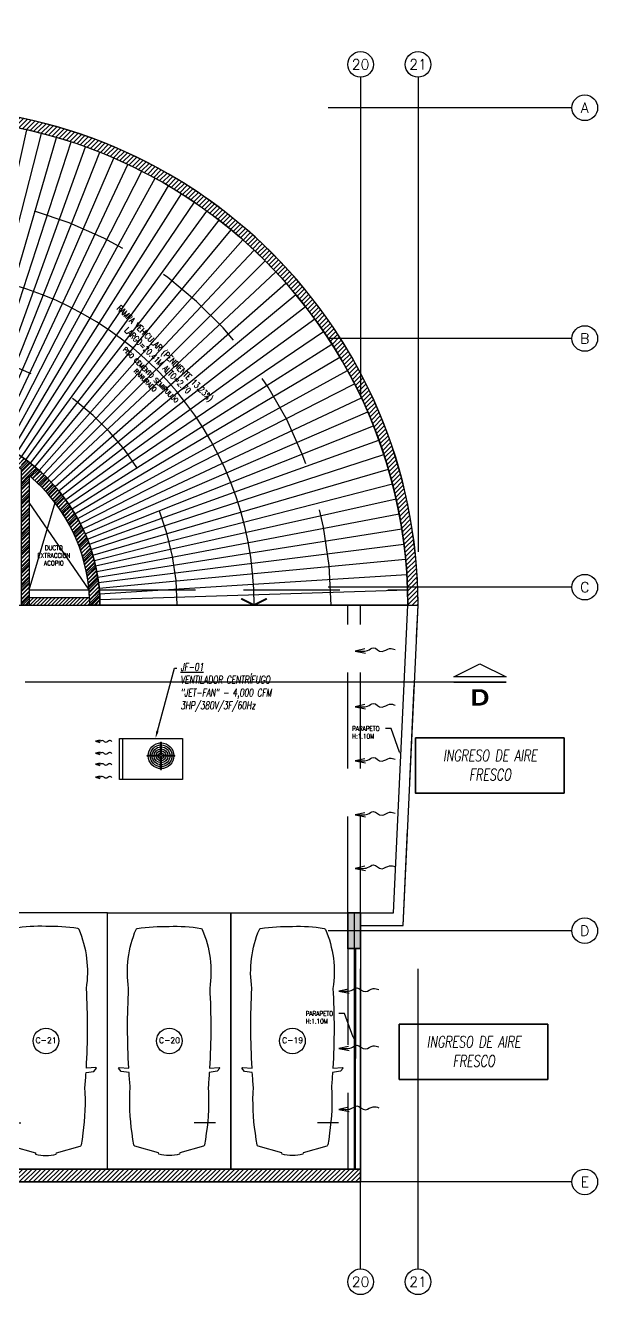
# Model space of a CAD drawing. Extents: x 226317 to 226469, y 8188101 to 8188260.
# Drawn here: x 226457.42 to 226468.58, y 8188149.46 to 8188174.22 of the extents above; entities that cross this region are included whole.
import ezdxf
from ezdxf import colors
from ezdxf.entities.mleader import LeaderData, LeaderLine
from ezdxf.enums import TextEntityAlignment as Align
from ezdxf.math import Vec2, Vec3

# ---------------------------------------------------------------- set-up
doc = ezdxf.new("R2010")
doc.units = 0
doc.header["$LTSCALE"] = 15
for name, pattern in [('CENTER', [2, 1.25, -0.25, 0.25, -0.25]), ('HIDDEN2', [0.1875, 0.125, -0.0625]), ('PHANTOM', [2.5, 1.25, -0.25, 0.25, -0.25, 0.25, -0.25]), ('PHANTOM2', [1.25, 0.625, -0.125, 0.125, -0.125, 0.125, -0.125])]:
    doc.linetypes.add(name, pattern=pattern)
doc.layers.get('0').update_dxf_attribs({"color": 250})
for name, color, linetype in [('A-EJES', 250, 'PHANTOM'), ('A-ESTRUCTURA-HATCH', 250, 'Continuous'), ('A-ESTRUCTURA-MUROS', 252, 'Continuous'), ('A-ESTRUCTURA-VIGAS', 250, 'HIDDEN2'), ('A-HATCH', 250, 'Continuous'), ('A-MOBILIARIO', 250, 'Continuous'), ('A-MURO BAJO', 250, 'Continuous'), ('A-NUMERO ESTAC', 250, 'Continuous'), ('A-PROYECCIONES', 250, 'HIDDEN2'), ('A-TEXTO-ACABADO PISO', 250, 'Continuous'), ('A-TEXTO-AMBIENTES', 252, 'Continuous'), ('A-TEXTO-INDICACIONES', 250, 'Continuous'), ('A_50_CortesElev', 250, 'CENTER'), ('L-06_EQ-FIN-CONT', 141, 'Continuous'), ('L12 Texto', 12, 'Continuous'), ('L3 Equipos y Ductos', 160, 'Continuous'), ('L4 Linea mediana', 191, 'Continuous'), ('L5 Linea mediana segmentada', 191, 'HIDDEN2'), ('L6 Linea fina', 141, 'Continuous'), ('MURO CF 120', 250, 'Continuous')]:
    doc.layers.add(name, color=color, linetype=linetype)
doc.layers.add('A-ESTRUCTURA-PLACAS', color=252, linetype='Continuous', lineweight=35)
doc.layers.add('A-MUROS', color=252, linetype='Continuous', lineweight=30)
doc.styles.add('JNV ING', font='romans.shx', dxfattribs={"width": 0.7, "oblique": 8, "height": 0.15})
doc.styles.add('R160-75', font='', dxfattribs={"height": 0.6})
doc.styles.add('ROMANS', font='romans.shx', dxfattribs={"width": 0.8})
doc.styles.add('TXT_COTAS', font='romans.shx', dxfattribs={"width": 0.8})
doc.styles.get('R160-75').set_extended_font_data('Arial Black', bold=True)
pattern_1 = [(45, (226441.9355481551, 8188203.057413946), (-0.03535533905932738, 0.03535533905932738), [])]

# ---------------------------------------------------------------- blocks, each defined once
blk = doc.blocks.new('d')
for p, q in [((1.31926236115396, 3.241842523682863), (3.580855242908001, 8.79928784398362)), ((1.374077335931361, 3.219459361163899), (3.729291272349656, 8.737413005903363, -1.935233945738587e-05)), ((1.474524972960353, 3.174709940562025), (4.001899867318571, 8.615961749805138, -1.935233945738587e-05)), ((1.573517434298992, 3.126827463274822), (4.270559070631862, 8.486007581697777, -1.935233945738587e-05)), ((1.670957022346556, 3.075859186239541), (4.535003745928407, 8.347678747028112, -1.935233945738587e-05)), ((1.766747577115893, 3.021855406463146), (4.794972921721637, 8.201111760688946, -1.935233945738587e-05)), ((1.860794566571712, 2.964869421208277), (5.050210038200021, 8.046451267786324, -1.935233945738587e-05)), ((1.953005175106227, 2.904957466991618), (5.300463206134737, 7.88384989858605, -1.935233945738587e-05)), ((2.043288405053318, 2.842178670689464), (5.545485457405448, 7.713468122296035, -1.935233945738587e-05)), ((2.131555154919624, 2.776594987139106), (5.785034984350204, 7.535474083386362, -1.935233945738587e-05)), ((2.217718318104744, 2.70827113953419), (6.018875379115343, 7.350043442333117, -1.935233945738587e-05)), ((2.301692859269679, 2.637274556094781), (6.246775871142745, 7.157359194941819, -1.935233945738587e-05)), ((2.383395908400416, 2.563675300218165), (6.468511549755931, 6.957611497491598, -1.935233945738587e-05)), ((2.462746833451092, 2.487546006217599), (6.683863587677479, 6.750997479306534, -1.935233945738587e-05)), ((2.53966732416302, 2.408961805514991), (6.892619461752474, 6.537721040425822, -1.935233945738587e-05)), ((2.614081471227109, 2.32800024934113), (7.094573149457574, 6.317992660216987, -1.935233945738587e-05)), ((2.68591583520174, 2.244741237722337), (7.2895253514871, 6.092029184335843, -1.935233945738587e-05)), ((2.755099523812532, 2.159266939386725), (7.477283671498299, 5.860053610987961, -1.935233945738587e-05)), ((2.821564262732863, 2.071661703288555), (7.657662815414369, 5.622294872067869, -1.935233945738587e-05)), ((2.885244456119835, 1.982011988060549), (7.830484771169722, 5.378987606847659, -1.935233945738587e-05)), ((2.946077263914049, 1.890406266786158), (7.995578982867301, 5.130371931241825, -1.935233945738587e-05)), ((3.004002648405731, 1.796934942947701), (8.152782524935901, 4.876693197526038, -1.935233945738587e-05)), ((3.058963445015252, 1.70169025962241), (8.301940253935754, 4.61820175522007, -1.935233945738587e-05)), ((3.110905413515866, 1.60476621449925), (8.442904969677329, 4.355152706615627, -1.935233945738587e-05)), ((3.159777294844389, 1.506258459063247), (8.57553755864501, 4.087805648334324, -1.935233945738587e-05)), ((3.205530856736004, 1.406264207558706), (8.699707126244903, 3.816424418240786, -1.935233945738587e-05)), ((3.248120948672295, 1.304882142692804), (8.815291133709252, 3.541276837931946, -1.935233945738587e-05)), ((3.287505534477532, 1.202212317846715), (8.922175513580441, 3.262634446145967, -1.935233945738587e-05)), ((3.323645750992, 1.0983560543973), (9.020254783332348, 2.980772227048874, -1.935233945738587e-05)), ((3.356505929492414, 0.9934158457908779), (9.109432150609791, 2.695968345738947, -1.935233945738587e-05)), ((3.386053642258048, 0.8874952562619001), (9.189619608223438, 2.40850386954844, -1.935233945738587e-05)), ((3.412259728647768, 0.7806988153606653), (9.260738019831479, 2.118662490742281, -1.935233945738587e-05)), ((3.435098326765001, 0.6731319196987897), (9.322717201896012, 1.826730247586966, -1.935233945738587e-05)), ((3.454546898603439, 0.5649007232859731), (9.375495987012982, 1.532995242625475, -1.935233945738587e-05)), ((3.470586248673499, 0.4561120392754674), (9.419022290036082, 1.237747357226908, -1.935233945738587e-05)), ((3.483200548216701, 0.3468732265755534), (9.453253155574203, 0.9412779631093144, -1.935233945738587e-05)), ((3.492377351038158, 0.2372920925263315), (9.478154800832272, 0.6438796417787671, -1.935233945738587e-05)), ((3.498107598163188, 0.127476779744029), (9.493702651932836, 0.345845889300108, -1.935233945738587e-05)), ((3.500385635532439, 0.01753566227853298), (9.499881364405155, 0.04747082875110209, -1.935233945738587e-05)), ((3.494579497724771, -0.2022899724543095), (9.484116236679256, -0.5491253305226564, -1.935233945738587e-05)), ((3.499209214933217, -0.09242275985889137), (9.496684841811657, -0.2509510805830359, -1.935233945738587e-05)), ((3.474981850944459, -0.4213172625750303), (9.430921635590494, -1.14355434384197, -1.935233945738587e-05)), ((3.486501052044332, -0.3119575502350926), (9.462187955155969, -0.8467576615512371, -1.935233945738587e-05)), ((3.441670037806034, -0.638681803829968), (9.340507494285703, -1.733470269246027, -1.935233945738587e-05)), ((3.460033261217177, -0.5302611847873777), (9.390348134562373, -1.439222475513816, -1.935233945738587e-05)), ((3.366290517151356, -0.9597370736300945), (9.135920028202236, -2.604796472005546, -1.935233945738587e-05)), ((3.394775525666773, -0.8535257612820715), (9.213230637833476, -2.316544979810715, -1.935233945738587e-05)), ((3.419910301454365, -0.7464721221476793), (9.281448899768293, -2.026007337495685, -1.935233945738587e-05)), ((3.29938552249223, -1.169214383699), (8.954335852526128, -3.173305666772649, -1.935233945738587e-05)), ((3.334483386017382, -1.065001241862774), (9.049593369476497, -2.890477345325053, -1.935233945738587e-05)), ((3.174709939397871, -1.474524974822998), (8.615961749106646, -4.001899868017063, -1.935233945738587e-05)), ((3.219459360465407, -1.374077336862683), (8.73741300497204, -3.729291273280978, -1.935233945738587e-05)), ((3.261031563393772, -1.27227365039289), (8.850241489708424, -3.453002318739891, -1.935233945738587e-05)), ((3.075859185308218, -1.670957023277879), (8.347678745165467, -4.535003747791052, -1.935233945738587e-05)), ((3.126827463507652, -1.573517435230315), (8.486007580533624, -4.270559071563184, -1.935233945738587e-05)), ((2.904957465827465, -1.953005176736042), (7.883849898353219, -5.300463207997382, -1.935233945738587e-05)), ((2.964869419112802, -1.860794567270204), (8.046451266855001, -5.050210039131343, -1.935233945738587e-05)), ((3.021855405531824, -1.766747577814385), (8.201111759990454, -4.794972922420129, -1.935233945738587e-05)), ((2.708271138370037, -2.217718317871913), (7.350043441168964, -6.018875380046666, -1.935233945738587e-05)), ((2.776594986207783, -2.131555155618116), (7.535474082455039, -5.785034985281527, -1.935233945738587e-05)), ((2.842178669758141, -2.043288405751809), (7.713468121364713, -5.545485459268093, -1.935233945738587e-05)), ((2.487546005286276, -2.462746834149584), (6.750997478142381, -6.683863589540124, -1.935233945738587e-05)), ((2.56367529835552, -2.383395910263062), (6.957611497491598, -6.468511551385745, -1.935233945738587e-05)), ((2.637274554930627, -2.301692860201001), (7.157359194010496, -6.246775872074068, -1.935233945738587e-05)), ((2.244741236791015, -2.685915836133063), (6.09202918317169, -7.289525352185592, -1.935233945738587e-05)), ((2.328000248409808, -2.614081472158432), (6.317992659285665, -7.094573150156066, -1.935233945738587e-05)), ((2.408961803652346, -2.539667326025665), (6.53772103972733, -6.892619461752474, -1.935233945738587e-05)), ((1.890406264923513, -2.946077265543863), (5.130371930077672, -7.995578984729946, -1.935233945738587e-05)), ((1.982011986896396, -2.88524445774965), (5.378987605683506, -7.830484771868214, -1.935233945738587e-05)), ((2.071661702357233, -2.821564263664186), (5.622294871136546, -7.657662817277014, -1.935233945738587e-05)), ((2.159266938455403, -2.755099524743855), (5.860053610056639, -7.477283672429621, -1.935233945738587e-05)), ((1.406264206394553, -3.20553085859865), (3.816424417309463, -8.699707127874717, -1.935233945738587e-05)), ((1.506258456967771, -3.159777295542881), (4.087805646471679, -8.57553755841218, -1.935233945738587e-05)), ((1.604766213335097, -3.110905414447188), (4.355152705684304, -8.442904970608652, -1.935233945738587e-05)), ((1.701690257526934, -3.058963445713744), (4.61820175498724, -8.301940253935754, -1.935233945738587e-05)), ((1.796934940852225, -3.004002649104223), (4.876693195663393, -8.152782524935901, -1.935233945738587e-05)), ((-0.7464721230790019, -3.419910302385688), (-2.026007337495685, -9.281448901630938, -1.935233945738587e-05)), ((-0.6386818047612906, -3.441670039668679), (-1.73347027041018, -9.340507495217025, -1.935233945738587e-05)), ((-0.5302611859515309, -3.460033263079822), (-1.439222476445138, -9.390348136425018, -1.935233945738587e-05)), ((0.5649007232859731, -3.454546898603439), (1.532995241694152, -9.375495987944305, -1.935233945738587e-05)), ((0.6731319194659591, -3.435098328394815), (1.826730247586966, -9.322717202827334, -1.935233945738587e-05)), ((0.7806988144293427, -3.412259730277583), (2.118662489578128, -9.260738020762801, -1.935233945738587e-05)), ((0.8874952560290694, -3.386053643189371), (2.408503868617117, -9.189619607990608, -1.935233945738587e-05)), ((0.9934158455580473, -3.356505930423737), (2.695968344807625, -9.109432150609791, -1.935233945738587e-05)), ((1.098356054164469, -3.323645751923323), (2.980772226117551, -9.02025478426367, -1.935233945738587e-05)), ((1.202212317846715, -3.287505535408854), (3.262634444981813, -8.922175514511764, -1.935233945738587e-05)), ((1.304882141761482, -3.248120948439464), (3.541276836767793, -8.815291135571897, -1.935233945738587e-05)), ((-0.4213172635063529, -3.474981851642951), (-1.143554344773293, -9.430921635590494, -1.935233945738587e-05)), ((-0.3119575502350926, -3.486501052742824), (-0.8467576615512371, -9.462187956087291, -1.935233945738587e-05)), ((-0.2022899743169546, -3.494579498423263), (-0.5491253323853016, -9.484116237610579, -1.935233945738587e-05)), ((-0.09242276102304459, -3.499209215864539), (-0.2509510815143585, -9.49668484274298, -1.935233945738587e-05)), ((0.01753566134721041, -3.500385636463761), (0.04747082758694887, -9.499881365336478, -1.935233945738587e-05)), ((0.1274767778813839, -3.498107598861679), (0.3458458883687854, -9.493702652864158, -1.935233945738587e-05)), ((0.2372920913621783, -3.49237735173665), (0.643879639916122, -9.478154801530764, -1.935233945738587e-05)), ((0.3468732265755534, -3.483200550079346), (0.9412779621779919, -9.453253156505525, -1.935233945738587e-05)), ((0.4561120383441448, -3.470586249604821), (1.237747355364263, -9.419022290967405, -1.935233945738587e-05))]:
    blk.add_line(p, q)
blk = doc.blocks.new('*U78')
at = {"ltscale": 0.5}
blk.add_line((2.099999999894816, 4.096893799304964), (1.687435910314841, 4.096893799304964), dxfattribs=at)
blk.add_lwpolyline([(0, 0), (2.399999999999996, 0), (2.399999999999996, 5), (0, 5)], close=True, dxfattribs=at)
blk.add_lwpolyline([(1.987528844945794, 3.028522202071265), (2.174826331529356, 3.017961387783316), (2.18867723303806, 3.033225936144618), (2.135582110820858, 3.092103478759553), (1.982238905377759, 3.114782713422947, 0.005253419644038889), (1.960610162169647, 3.403024230234966, 0.05323468880448375), (1.922881289012318, 4.298445265069629), (1.909960859082228, 4.423920004889395), (1.890709687699153, 4.525403541773585), (1.886232188128605, 4.534997764310868, 0.2186562557100147), (1.867137849190793, 4.551199094653156), (1.405784301436096, 4.68041331440213), (1.402100344206068, 4.707649311509477, 0.09155394760763061), (1.199999999999962, 4.734330136008744, 0.09162043732155131), (0.9978996558110778, 4.708804217427994), (0.9942156983651758, 4.681568217724587), (0.5328621506158737, 4.552353999814748, 0.2186562552153479), (0.5137678116788709, 4.536152669489409), (0.5092903121021197, 4.526558446958687), (0.490039140777252, 4.4250749100745), (0.4771187106999153, 4.299600172615821, 0.05323468880111815), (0.4393898377046415, 3.404179129908862, 0.005253420110187526), (0.4177610936803364, 3.115937606692341), (0.264417888980414, 3.093258382082013), (0.211322766821421, 3.034380841329721), (0.2251736682137095, 3.01911629296842), (0.4124711549047322, 3.029677107255861, 0.02826491459471849), (0.4099966653126983, 1.475695204805616, 0.1399238157925407), (0.5546126963907194, 0.324876973164095, 0.2721479777528903), (0.5785017503985378, 0.3060667694362756, 0.035352843949907), (1.200000000000269, 0.2656698639912349, 0.0456386399384704), (1.81918843849229, 0.3049118635303407, 0.2721479761988349), (1.843077493167712, 0.3237220675503025, 0.1398888083936435), (1.990003335143849, 1.474540296761161, 0.02826491464424222)], format="xyb", close=True, dxfattribs=at)
blk = doc.blocks.new('*U79')
at = {"ltscale": 0.5}
blk.add_line((2.102499999897147, 4.096893799304964), (1.689935910317172, 4.096893799304964), dxfattribs=at)
blk.add_lwpolyline([(0, 0), (2.405000000004659, 0), (2.405000000004659, 5), (0, 5)], close=True, dxfattribs=at)
blk.add_lwpolyline([(1.990028844948125, 3.028522202071265), (2.177326331531687, 3.017961387783316), (2.191177233040391, 3.033225936144618), (2.138082110823189, 3.092103478759553), (1.98473890538009, 3.114782713422947, 0.005253419644038889), (1.963110162171979, 3.403024230234966, 0.05323468880448375), (1.925381289014649, 4.298445265069629), (1.912460859084559, 4.423920004889395), (1.893209687701484, 4.525403541773585), (1.888732188130936, 4.534997764310868, 0.2186562557100147), (1.869637849193124, 4.551199094653156), (1.408284301438427, 4.68041331440213), (1.404600344208399, 4.707649311509477, 0.09155394760763061), (1.202500000002293, 4.734330136008744, 0.09162043732155131), (1.000399655813409, 4.708804217427994), (0.9967156983675072, 4.681568217724587), (0.5353621506182051, 4.552353999814748, 0.2186562552153479), (0.5162678116812023, 4.536152669489409), (0.5117903121044511, 4.526558446958687), (0.4925391407795834, 4.4250749100745), (0.4796187107022467, 4.299600172615821, 0.05323468880111815), (0.4418898377069729, 3.404179129908862, 0.005253420110187526), (0.4202610936826678, 3.115937606692341), (0.2669178889827454, 3.093258382082013), (0.2138227668237525, 3.034380841329721), (0.227673668216041, 3.01911629296842), (0.4149711549070636, 3.029677107255861, 0.02826491459471849), (0.4124966653150297, 1.475695204805616, 0.1399238157925407), (0.5571126963930508, 0.324876973164095, 0.2721479777528903), (0.5810017504008692, 0.3060667694362756, 0.035352843949907), (1.2025000000026, 0.2656698639912349, 0.0456386399384704), (1.821688438494621, 0.3049118635303407, 0.2721479761988349), (1.845577493170043, 0.3237220675503025, 0.1398888083936435), (1.99250333514618, 1.474540296761161, 0.02826491464424222)], format="xyb", close=True, dxfattribs=at)
blk = doc.blocks.new('EST P2')
at = {"layer": 'A-ESTRUCTURA-HATCH'}
h = blk.add_hatch(dxfattribs=at)
h.set_pattern_fill('ANSI31', color=256, scale=0.02, angle=-1.27e-14)
h.set_pattern_definition([(44.99999999999999, (-226392.077087921, -8188163.059610654), (-0.04490128060534576, 0.04490128060534578), [])])
h.paths.add_polyline_path([(-3.609999800828518, 5.049997551366687), (-3.609999800828518, 4.849997551180422), (-44.78499944024952, 4.849997609853745), (-44.78499937866582, -0.150002358481288), (-46.98999937772169, -0.1500023575499654), (-46.9900000851776, -11.15000259596854), (-3.609999100299319, -11.15005090925843), (-3.609999100299319, -11.40005090925843), (-47.2400000844209, -11.40000240411609), (-47.2400001185888, 0.1499976376071572), (-45.03500012474251, 0.1499976441264153), (-45.03499907316291, 5.049739951267838)])
h.paths.add_polyline_path([(5.875668717751978, 4.849997540004551), (5.875668724213028, 5.04999746195972), (35.52999999574968, 5.049996704794466), (35.52999999574968, 4.849997699260712)])
h.paths.add_polyline_path([(35.5800006974896, -11.1500659417361), (71.88000514596933, -11.1501255556941), (71.88000514596933, -11.40006201900542), (35.5800006974896, -11.40000240504742)])
h.paths.add_polyline_path([(-3.559999100310961, -11.15003591496497), (35.53000069750124, -11.15003591496497), (35.53000069750124, -11.40006590355188), (-3.559999100310961, -11.40006590355188)])
edge = h.paths.add_edge_path()
edge.add_arc((63.30066905263811, -0.1500025354325771), 9.699999993899837, 359.9999991583288, 539.9999991583288)
edge.add_line((53.60066905873828, -0.1500023929402232), (53.80066905874992, -0.1500023929402232))
edge.add_arc((63.30066905263811, -0.1500025354325771), 9.499999993888196, -8.593905818088388e-07, 179.9999991406094, ccw=False)
edge.add_line((72.80066904652631, -0.150002677924931), (73.00066904653795, -0.150002677924931))
h.paths.add_polyline_path([(47.91501720307861, 5.049996227025986), (35.5800006974896, 5.049997347407043), (35.5800006974896, 4.849997348152101), (47.91501677152701, 4.849997607059777)])
edge = h.paths.add_edge_path()
edge.add_arc((63.30067374472856, -0.1500072190538049), 3.300005388395399, 0.001083013335930548, 49.99451371248021)
edge.add_line((65.42211837161449, 2.377740446478128), (65.42216933166492, -0.149981296621263))
edge.add_line((65.42216933166492, -0.149981296621263), (65.27216933167074, -0.149981296621263))
edge.add_line((65.27216933167074, -0.149981296621263), (65.27212526180665, 2.49638928938657))
edge.add_arc((63.30067374501959, -0.1500072181224823), 3.300005387571071, 53.31547490152577, 179.999921187766)
edge.add_line((60.00066835692269, -0.1500026788562536), (59.80066835694015, -0.1500026788562536))
edge.add_arc((63.30067374501959, -0.1500072199851274), 3.50000538808239, 0.0010211422007841975, 179.9999256608234, ccw=False)
edge.add_line((66.80067913257517, -0.1499448418617249), (66.60066855713376, -0.1499448418617249))
edge.add_line((66.60066855713376, -0.1499448418617249), (66.60067913253442, -0.1499448418617249))
h.paths.add_polyline_path([(51.86500159354182, 4.849997512064874), (53.37567124812631, 4.84999814722687), (53.37566821934888, 5.049995731562376), (51.86500180145958, 5.049995731562376)])
h = blk.add_hatch(color=256, dxfattribs=at)
h.dxf.hatch_style = 1
h.paths.add_polyline_path([(1.924988952785498, -0.1505992198362947), (-0.1750110472203232, -0.1505992198362947), (-0.1750111099681817, 4.849997605197132), (-3.559999100310961, 4.849997400306165), (-3.559999100310961, 5.049996072426438), (3.774802909989376, 5.049997524358332), (3.774805110704619, 3.199881108477712), (3.624805109779118, 3.199881113134325), (3.624805167521117, 4.849999565631151), (-0.02486182996653952, 4.849999653175473), (-0.02486189515911974, 2.199999641627073), (3.774804468121147, 2.199980984441936), (3.774804468121147, 2.050086794421077), (-0.02486252749804407, 2.0499999942258), (-0.02486257418058813, -1.862645149230957e-09), (1.925019685091684, -0.0003989655524492264)])
h.paths.add_polyline_path([(51.86500603394234, 5.049999439157546), (47.91502163003315, 5.049999439157546), (47.91502161763492, -0.1499986853450537), (50.25000492052641, -0.1499986853450537), (50.25000491813989, 1.266598701477051e-06), (48.0650059216423, 1.311302185058594e-06), (48.06500596355181, 2.050003058277071), (50.01500671176473, 2.049963342025876), (50.01500671176473, 2.199976992793381), (48.06500595621765, 2.199977087788284), (48.06500601166044, 4.85000130161643), (51.7150060031563, 4.850001225247979), (51.71499513977324, 1.899957737885416), (51.8649951351108, 1.899957733228803)])
h.paths.add_polyline_path([(71.63000006310176, -6.150002165697515), (71.88000006310176, -6.150002165697515), (71.88000006310176, -6.85000216588378), (71.63000006310176, -6.85000216588378)])
h.paths.add_polyline_path([(64.42000006313901, -6.150002076290548), (64.67000006313901, -6.150002076290548), (64.67000006313901, -6.850002076476812), (64.42000006313901, -6.850002076476812)])
h.paths.add_polyline_path([(57.21000006317627, -6.150002076290548), (57.46000006317627, -6.150002076290548), (57.46000006317627, -6.850002076476812), (57.21000006317627, -6.850002076476812)])
h.paths.add_polyline_path([(50.00000006321352, -6.150002076290548), (50.25000006321352, -6.150002076290548), (50.25000006321352, -6.850002076476812), (50.00000006321352, -6.850002076476812)])
h.paths.add_polyline_path([(42.79000006325077, -6.150002055801451), (43.04000006325077, -6.150002055801451), (43.04000006325077, -6.850002055987716), (42.79000006325077, -6.850002055987716)])
h.paths.add_polyline_path([(42.79000006325077, 0.5499979434534907), (43.04000006325077, 0.5499979434534907), (43.04000006325077, -0.1500020558014512), (42.79000006325077, -0.1500020558014512)])
h.paths.add_polyline_path([(35.58000006328803, -6.150002076290548), (35.83000006328803, -6.150002076290548), (35.83000006328803, -6.850002076476812), (35.58000006328803, -6.850002076476812)])
h.paths.add_polyline_path([(35.58000006328803, 0.5499979238957167), (35.83000006328803, 0.5499979238957167), (35.83000006328803, -0.1500020762905478), (35.58000006328803, -0.1500020762905478)])
h.paths.add_polyline_path([(35.28000006329967, -6.150002076290548), (35.53000006329967, -6.150002076290548), (35.53000006329967, -6.850002076476812), (35.28000006329967, -6.850002076476812)])
h.paths.add_polyline_path([(35.28000006329967, 0.5499979238957167), (35.53000006329967, 0.5499979238957167), (35.53000006329967, -0.1500020762905478), (35.28000006329967, -0.1500020762905478)])
h.paths.add_polyline_path([(30.2800000719435, -6.150002076290548), (30.5300000719435, -6.150002076290548), (30.5300000719435, -6.850002076476812), (30.2800000719435, -6.850002076476812)])
h.paths.add_polyline_path([(30.2800000719435, 0.5499979238957167), (30.5300000719435, 0.5499979238957167), (30.5300000719435, -0.1500020762905478), (30.2800000719435, -0.1500020762905478)])
h.paths.add_polyline_path([(23.07000007198076, -6.150002076290548), (23.32000007198076, -6.150002076290548), (23.32000007198076, -6.850002076476812), (23.07000007198076, -6.850002076476812)])
h.paths.add_polyline_path([(23.07000007198076, 0.5499979238957167), (23.32000007198076, 0.5499979238957167), (23.32000007198076, -0.1500020762905478), (23.07000007198076, -0.1500020762905478)])
h.paths.add_polyline_path([(18.0700000806246, -6.150002055801451), (18.3200000806246, -6.150002055801451), (18.3200000806246, -6.850002055987716), (18.0700000806246, -6.850002055987716)])
h.paths.add_polyline_path([(18.0700000806246, 0.5499979434534907), (18.3200000806246, 0.5499979434534907), (18.3200000806246, -0.1500020558014512), (18.0700000806246, -0.1500020558014512)])
h.paths.add_polyline_path([(10.86000014224555, -6.150002076290548), (11.11000014224555, -6.150002076290548), (11.11000014224555, -6.850002076476812), (10.86000014224555, -6.850002076476812)])
h.paths.add_polyline_path([(10.86000014224555, 0.5499979238957167), (11.11000014224555, 0.5499979238957167), (11.11000014224555, -0.1500020762905478), (10.86000014224555, -0.1500020762905478)])
h.paths.add_polyline_path([(3.650000203866512, -6.150002076290548), (3.900000203866512, -6.150002076290548), (3.900000203866512, -6.850002076476812), (3.650000203866512, -6.850002076476812)])
h.paths.add_polyline_path([(3.62641554325819, 0.5499979238957167), (3.900000203866512, 0.5499979238957167), (3.900000203866512, -0.1500020762905478), (3.62641554325819, -0.1500020762905478)])
h.paths.add_polyline_path([(-3.55999973451253, -6.150002356618643), (-3.30999973451253, -6.150002356618643), (-3.30999973451253, -6.850002356804907), (-3.55999973451253, -6.850002356804907)])
h.paths.add_polyline_path([(-3.55999973451253, 0.5499976426362991), (-3.30999973451253, 0.5499976426362991), (-3.30999973451253, -0.1500023566186428), (-3.55999973451253, -0.1500023566186428)])
h.paths.add_polyline_path([(-3.859999734500889, -6.150002356618643), (-3.609999734500889, -6.150002356618643), (-3.609999734500889, -6.850002356804907), (-3.859999734500889, -6.850002356804907)])
h.paths.add_polyline_path([(-3.859999734500889, 0.5499976426362991), (-3.609999734500889, 0.5499976426362991), (-3.609999734500889, -0.1500023566186428), (-3.859999734500889, -0.1500023566186428)])
h.paths.add_polyline_path([(-11.06999967287993, -6.150002356618643), (-10.81999967287993, -6.150002356618643), (-10.81999967287993, -6.850002356804907), (-11.06999967287993, -6.850002356804907)])
h.paths.add_polyline_path([(-11.06999967287993, 0.5499976426362991), (-10.81999967287993, 0.5499976426362991), (-10.81999967287993, -0.1500023566186428), (-11.06999967287993, -0.1500023566186428)])
h.paths.add_polyline_path([(-18.27999961125897, -6.150002076290548), (-18.02999961125897, -6.150002076290548), (-18.02999961125897, -6.850002076476812), (-18.27999961125897, -6.850002076476812)])
h.paths.add_polyline_path([(-18.27999961125897, 0.5499979238957167), (-18.02999961125897, 0.5499979238957167), (-18.02999961125897, -0.1500020762905478), (-18.27999961125897, -0.1500020762905478)])
h.paths.add_polyline_path([(-25.48999954963801, -6.150002356618643), (-25.23999954963801, -6.150002356618643), (-25.23999954963801, -6.850002356804907), (-25.48999954963801, -6.850002356804907)])
h.paths.add_polyline_path([(-25.48999954963801, 0.5499976426362991), (-25.23999954963801, 0.5499976426362991), (-25.23999954963801, -0.1500023566186428), (-25.48999954963801, -0.1500023566186428)])
h.paths.add_polyline_path([(-32.69999948801706, -6.150002356618643), (-32.44999948801706, -6.150002356618643), (-32.44999948801706, -6.850002356804907), (-32.69999948801706, -6.850002356804907)])
h.paths.add_polyline_path([(-32.69999948801706, 0.5499976426362991), (-32.44999948801706, 0.5499976426362991), (-32.44999948801706, -0.1500023566186428), (-32.69999948801706, -0.1500023566186428)])
h.paths.add_polyline_path([(-39.90999879219453, -6.150002076290548), (-39.65999879219453, -6.150002076290548), (-39.65999879219453, -6.850002076476812), (-39.90999879219453, -6.850002076476812)])
h.paths.add_polyline_path([(-39.90999879219453, 0.5499979238957167), (-39.65999879219453, 0.5499979238957167), (-39.65999879219453, -0.1500020762905478), (-39.90999879219453, -0.1500020762905478)])
at = {"layer": 'A-ESTRUCTURA-MUROS'}
for points in [[(73.00066904653795, -0.150002677924931, 1), (53.60066905873828, -0.1500023929402232), (53.80066905874992, -0.1500023929402232, -1), (72.80066904652631, -0.150002677924931)], [(66.60067913253442, -0.1499448418617249, 0.2216645900701165), (65.42211837161449, 2.377740446478128), (65.42216933166492, -0.149981296621263), (65.27216933167074, -0.149981296621263), (65.27212526180665, 2.49638928938657, 0.6169162822924578), (60.00066835692269, -0.1500026788562536), (59.80066835694015, -0.1500026788562536, -0.9999904402331805), (66.80067913257517, -0.1499448418617249), (66.60066855713376, -0.1499448418617249)]]:
    blk.add_lwpolyline(points, format="xyb", close=True, dxfattribs=at)
blk.add_lwpolyline([(35.5800006974896, -11.1500659417361), (71.88000514596933, -11.1501255556941), (71.88000514596933, -11.40006201900542), (35.5800006974896, -11.40000240504742)], close=True, dxfattribs=at)
at = {"layer": 'A-ESTRUCTURA-PLACAS'}
blk.add_lwpolyline([(71.63000006310176, -6.150002165697515), (71.88000006310176, -6.150002165697515), (71.88000006310176, -6.85000216588378), (71.63000006310176, -6.85000216588378)], close=True, dxfattribs=at)
at = {"layer": 'A-ESTRUCTURA-VIGAS'}
for points in [[(65.42217020853423, 0.1500182086601853), (66.58701328124152, 0.1500061377882957)], [(66.78779265886988, 0.1500584352761507), (72.79593102590297, 0.1499973703175783)], [(65.42216933166492, -0.1499817911535501), (66.59725419874303, -0.1499939216300845)], [(66.80066855732002, -0.1499413372948766), (72.80066904652631, -0.150002677924931)], [(71.63000006310176, -6.150002165697515), (71.63000006310176, -0.150002165697515)], [(71.88000006310176, -6.150002165697515), (71.88000006310176, -0.150002165697515)], [(71.88000006310176, -6.400005588307977), (72.708828300616, -6.400005588307977), (73.00066904653795, -0.150002677924931)], [(71.63000006310176, -6.85000279918313), (71.63000006310176, -11.15000248327851)], [(71.88000006310176, -6.85000279918313), (71.88000006310176, -11.15000248327851)]]:
    blk.add_lwpolyline(points, dxfattribs=at)
blk = doc.blocks.new('EJES 1P')
at = {"layer": 'A-EJES', "linetype": 'PHANTOM2'}
for points in [[(116.8900016913831, 5.098827852867544), (116.8900009671343, -1.121309101581573)], [(118.0100038900855, 5.098827852867544), (118.0100028285233, -4.158154670149088)], [(121.0129206500424, 4.500254170969129), (116.2569303451455, 4.500255232676864)], [(121.0129206500424, -5.597248673439026e-07), (116.2569303451455, 5.019828677177429e-07)], [(121.0129206500424, -4.850001599639654), (116.2569303451455, -4.850000537931919)], [(121.0129206500424, -11.55000045057386), (116.2569303451455, -11.54999938886613)], [(116.8900016913831, -18.15109869651496), (116.8900006298209, -12.29184506461024)], [(118.0100038900855, -18.15109869651496), (118.0100028285233, -12.29184506461024)], [(121.0129206500424, -16.45000118762255), (116.2569303451455, -16.45000012591481)]]:
    blk.add_lwpolyline(points, dxfattribs=at)
at = {"layer": 'A-EJES', "linetype": 'Continuous'}
for centre in [(116.8900016909465, 5.345910031348467), (118.0100038896489, 5.345910031348467), (121.2600028285233, 4.500254170969129), (121.2600028285233, -5.597248673439026e-07), (121.2600028285233, -4.850001599639654), (121.2600028285233, -11.55000045057386), (121.2600028285233, -16.45000118762255), (116.8900016909465, -18.39818087499589), (118.0100038896489, -18.39818087499589)]:
    blk.add_circle(centre, 0.25, dxfattribs=at)
at = {"layer": 'A-EJES', "linetype": 'Continuous', "style": 'ROMANS'}
for s, p in [('20', (116.8900016909465, 5.345910030417144)), ('21', (118.0100038896489, 5.345910030417144)), ('A', (121.2600028276211, 4.500254170969129)), ('B', (121.2600028276211, -5.597248673439026e-07)), ('C', (121.2600028276211, -4.850001599639654)), ('D', (121.260002827592, -11.55000045057386)), ('E', (121.2600028276211, -16.45000118762255)), ('20', (116.8900016909465, -18.39818087499589)), ('21', (118.0100038896489, -18.39818087499589))]:
    blk.add_text(s, height=0.2, dxfattribs=at).set_placement(p, align=Align.MIDDLE_CENTER)
blk = doc.blocks.new('*U70')
blk.add_line((-5.080000000164198, 3.000000000107367), (5.080000000192182, 2.999999999892635))
blk.add_lwpolyline([(5.080000000200557, 4.015999999914084), (-5.080000000159461, 4.016000000016039), (6.8775583241648e-11, 6.556000000206043)], close=True)
at = {"linetype": 'Continuous', "style": 'R160-75'}
blk.add_attdef('A', text='', height=0.3, dxfattribs=at).set_placement((0, 0), align=Align.MIDDLE_CENTER)
blk = doc.blocks.new('Cortes-Elev.')
at = {"layer": 'A_50_CortesElev', "linetype": 'CENTER', "ltscale": 0.5}
blk.add_lwpolyline([(103.9308696193621, 28.35445731505752), (-19.09441323392093, 28.35445731505752)], dxfattribs=at)
ref = blk.add_blockref('*U70', (103.4228696189821, 28.05445731524378), dxfattribs=dict(at, xscale=0.1000000000000001, yscale=0.1000000000000001, zscale=-0.1000000000000001))
ref.add_attrib('A', 'D', dxfattribs={"layer": '0', "linetype": 'Continuous', "extrusion": (0, 0, -1), "height": 0.3200000000000001, "rotation": 180, "style": 'R160-75'}).set_placement((-103.4228696189821, 28.05445731524378), align=Align.MIDDLE)
blk = doc.blocks.new('EJE')
at = {"linetype": 'Continuous'}
blk.add_circle((-4.656613e-10, -3.7252903e-09), 0.5, dxfattribs=at)
at = {"layer": 'A-TEXTO-INDICACIONES', "style": 'ROMANS'}
blk.add_attdef('EJE', text='', height=0.22, rotation=1.067217058e-07, dxfattribs=at).set_placement((0.0068061400004788, 0.02766973558132052), align=Align.MIDDLE_CENTER)
blk = doc.blocks.new('FLUJO')
at = {"layer": 'L-06_EQ-FIN-CONT'}
for p, q in [((0.4621515918170191, -0.0199558832723597), (0.3349968994325536, 0.0187826872744381)), ((0.3301167979507227, -0.0465621813489179), (0.4621515918170191, -0.0199558832723597))]:
    blk.add_line(p, q, dxfattribs=at)
blk.add_spline([(0, 0), (0.0671494972461915, -0.0360350459566234), (0.1641432315186648, 0.0161536411330872), (0.2486711724232009, -0.0289091984718653), (0.3321970029378463, -0.0205123859823289), (0.4621515918170191, -0.0199558832723597)], degree=3, dxfattribs=at)
blk = doc.blocks.new('JFC-01')
at = {"layer": 'L3 Equipos y Ductos'}
for p, q in [((-1.230000000010477, -0.400000000372529), (-1.230000000010477, 0.400000000372529)), ((-1.230000000010477, 0.400000000372529), (0, 0.400000000372529)), ((0, 0.400000000372529), (0, -0.400000000372529)), ((0, -0.400000000372529), (-1.230000000010477, -0.400000000372529))]:
    blk.add_line(p, q, dxfattribs=at)
at = {"layer": 'L4 Linea mediana'}
for radius in [0.25, 0.2117652105519916, 0.1735304211039929, 0.1352956316559942, 0.0970608422079956, 0.0588260527599969, 0.0205912633119843]:
    blk.add_circle((-0.4193250492680818, 0.06099237594753504), radius, dxfattribs=at)
at = {"layer": 'L5 Linea mediana segmentada'}
blk.add_line((-1.164318351511611, -0.400000000372529), (-1.164318351511611, 0.400000000372529), dxfattribs=at)
at = {"layer": 'L6 Linea fina'}
for p, q in [((-0.4269312876276672, 0.0801272988319397), (-0.4269312876276672, 0.3284938875585794)), ((-0.4269312876276672, 0.3284938875585794), (-0.4117188109084964, 0.3284938875585794)), ((-0.4117188109084964, 0.0801272988319397), (-0.4117188109084964, 0.3284938875585794)), ((-0.4384599718614481, 0.0685986140742898), (-0.6868265611701645, 0.0685986140742898)), ((-0.6868265611701645, 0.05338613782078028), (-0.6868265611701645, 0.0685986140742898)), ((-0.4384599718614481, 0.05338613782078028), (-0.6868265611701645, 0.05338613782078028)), ((-0.4269312876276672, -0.2065091356635094), (-0.4269312876276672, 0.04185745306313038)), ((-0.4117188109084964, -0.2065091356635094), (-0.4117188109084964, 0.04185745306313038)), ((-0.1518235373951029, 0.0685986140742898), (-0.4001901266747154, 0.0685986140742898)), ((-0.1518235373951029, 0.05338613782078028), (-0.4001901266747154, 0.05338613782078028)), ((-0.1518235373951029, 0.05338613782078028), (-0.1518235373951029, 0.0685986140742898)), ((-0.4269312876276672, -0.2065091356635094), (-0.4117188109084964, -0.2065091356635094))]:
    blk.add_line(p, q, dxfattribs=at)
at = {"layer": 'L6 Linea fina', "xscale": 0.7, "yscale": 0.7, "zscale": 0.7, "rotation": 180}
for p in [(-1.376131832890678, 0.3346201349049807), (-1.376131832890678, 0.1001850022003055), (-1.376131832890678, -0.1165927918627858), (-1.376131832890678, -0.3667837046086788)]:
    blk.add_blockref('FLUJO', p, dxfattribs=at)
blk = doc.blocks.new('flujo11')
at = {"layer": 'L6 Linea fina'}
for p, q in [((-3.637978807091713e-12, 1.716671249596402e-11), (-0.01975948283597972, -0.09977855120757795)), ((0.02124132197786821, -0.09320197943259245), (-3.637978807091713e-12, 1.716671249596402e-11))]:
    blk.add_line(p, q, dxfattribs=at)
blk.add_open_spline([(-3.637978807091713e-12, 1.716671249596402e-11), (0.006393635470885783, -0.04336950148592678), (-0.01596333806173789, -0.1047468522480131), (0.06082864266136312, -0.1904933907868553), (-0.03459740433936531, -0.239979104040799), (0.03728839918585436, -0.3311847875369267), (0.02226173071176163, -0.3716825171610481), (0.01559715045641497, -0.3896439415281066)], degree=3, knots=[0, 0, 0, 0, 0.0524683736910414, 0.0807049177553039, 0.1300474905255351, 0.1600670100144775, 0.1839925524975523, 0.1839925524975523, 0.1839925524975523, 0.1839925524975523], dxfattribs=at)
blk = doc.blocks.new('A$C4ff0cc37')
at = {"layer": 'L6 Linea fina', "lineweight": 35}
blk.add_lwpolyline([(0.757173814374255, 2.826454495079815), (3.653181009140098, 2.826454495079815), (3.653181009140098, 1.747793017886579), (0.757173814374255, 1.747793017886579)], close=True, dxfattribs=at)
at = {"layer": 'L6 Linea fina', "lineweight": 35, "xscale": 2, "yscale": 2, "zscale": 2, "rotation": 90}
for p in [(-0.4193043712002691, 3.469641068950295), (-0.4193043712002691, 2.35062369145453), (-0.4193043712002691, 1.165006961673498)]:
    blk.add_blockref('flujo11', p, dxfattribs=at)
at = {"layer": 'L12 Texto', "ltscale": 1.5, "insert": (0.716843252099352, 2.594763643108308), "char_height": 0.225, "attachment_point": 1, "style": 'JNV ING'}
blk.add_mtext_dynamic_manual_height_columns('\\pxqc;INGRESO DE AIRE\\PFRESCO', width=2.99228201563281, gutter_width=1.125, heights=[0], dxfattribs=at)

msp = doc.modelspace()

# ---------------------------------------------------------------- hatches: boundary and pattern name
at = {"layer": 'MURO CF 120'}
h = msp.add_hatch(dxfattribs=at)
h.set_pattern_fill('_USER', color=256, scale=0.05, angle=45, style=0, pattern_type=0)
h.set_pattern_definition(pattern_1)
edge = h.paths.add_edge_path()
edge.add_line((226457.3452317748, 8188165.804784951), (226457.3492131828, 8188165.555999943))
edge.add_arc((226455.377757887, 8188162.909600191), 3.300010247272588, 2.6100794929362223, 53.31545593966928, ccw=False)
edge.add_line((226458.6743446182, 8188163.059878455), (226458.8745380828, 8188163.059917692))
edge.add_arc((226455.3791550658, 8188162.910921681), 3.498557166449777, 2.440842009225932, 55.80800159901457)
h = msp.add_hatch(dxfattribs=at)
h.set_pattern_fill('_USER', color=256, scale=0.05, angle=45, style=0, pattern_type=0)
h.set_pattern_definition(pattern_1)
h.paths.add_polyline_path([(226457.3492131828, 8188165.555999943), (226457.3492557989, 8188163.059626728), (226457.4992558029, 8188163.059364644), (226457.4992553183, 8188165.437309953)])
h = msp.add_hatch(dxfattribs=at)
h.set_pattern_fill('_USER', color=256, scale=0.05, angle=45, style=0, pattern_type=0)
h.set_pattern_definition(pattern_1)
h.paths.add_polyline_path([(226457.3492558194, 8188163.059637623), (226457.3492561878, 8188162.909636167), (226458.8786151677, 8188162.910050765), (226458.8745371716, 8188163.059917092)])

# ---------------------------------------------------------------- linework, layer by layer
for p, q in [((226458.6641012022, 8188163.209616791), (226457.4992233669, 8188164.909629646)), ((226457.4992566752, 8188163.209623601), (226458.0026023965, 8188164.909654235)), ((226457.4992512045, 8188163.209628862), (226458.6640908986, 8188163.209616791))]:
    msp.add_line(p, q)
at = {"const_width": 0.0374999999999996}
msp.add_lwpolyline([(226462.1302541081, 8188163.034659595), (226461.8802546501, 8188162.909658511), (226461.6302541076, 8188163.034657425)], dxfattribs=at)
msp.add_arc((226455.3827525777, 8188162.909650161), 6.499999999999948, 0.0007163694500766407, 170.178218662303)
at = {"layer": 'A-MURO BAJO'}
for p, q in [((226464.8781860143, 8188162.909784348), (226458.878186033, 8188162.909678355)), ((226464.5973711723, 8188156.90960507), (226464.8775394268, 8188162.910032915)), ((226464.7859162168, 8188156.659605065), (226465.0777569614, 8188162.909608265)), ((226463.9570879793, 8188156.909608508), (226464.5973713528, 8188156.909608936)), ((226463.9570879793, 8188156.659605065), (226464.7859162168, 8188156.659605065)), ((226463.8570879113, 8188156.209608508), (226463.8529539249, 8188151.909608358)), ((226463.9570879793, 8188156.209608508), (226463.9529926199, 8188151.909608358))]:
    msp.add_line(p, q, dxfattribs=at)
at = {"layer": 'A-MUROS'}
for p, q in [((226457.4992233669, 8188165.437336771), (226457.4992557983, 8188163.059629646)), ((226454.3692603914, 8188162.909584968), (226458.878186033, 8188162.909678355)), ((226457.4992557965, 8188163.059629646), (226458.6743429927, 8188163.059666006)), ((226464.8777569622, 8188162.909678351), (226465.0777569614, 8188162.909678351)), ((226463.9529932541, 8188151.90960825), (226345.0870885733, 8188151.909608265)), ((226463.9529932541, 8188151.90960825), (226463.9529930623, 8188151.65960825)), ((226344.8370878318, 8188151.65960825), (226463.9529930623, 8188151.65960825))]:
    msp.add_line(p, q, dxfattribs=at)
msp.add_lwpolyline([(226463.7070879793, 8188156.909608508), (226463.9570879793, 8188156.909608508), (226463.9570879793, 8188156.209608508), (226463.7070879793, 8188156.209608508)], close=True, dxfattribs=at)
for centre, radius, start, end in [((226455.3777569644, 8188162.909608261), 9.69999999841167, 0.0009588945264910734, 180.0010031455249), ((226455.3777569625, 8188162.909608261), 9.499999999999952, 0.0004227246766041604, 180.001012148656), ((226455.3777564736, 8188162.909608265), 3.499999999999986, 0.00100419789060196, 180.0010040911673), ((226455.3777328009, 8188162.909603542), 3.300023862928141, 2.606318053227611, 49.99374162878383)]:
    msp.add_arc(centre, radius, start, end, dxfattribs=at)
at = {"layer": 'A-PROYECCIONES'}
for radius, end in [(7.999999999999948, 170.1767396158312), (4.999999999999948, 170.1805824692179)]:
    msp.add_arc((226455.3827525777, 8188162.909650161), radius, 0.0007163694500766407, end, dxfattribs=at)
at = {"layer": 'L6 Linea fina', "lineweight": 35, "elevation": 1.587032937293129e-07}
msp.add_lwpolyline([(226465.0272349812, 8188160.320641395), (226467.923242176, 8188160.320641395), (226467.923242176, 8188159.241979918), (226465.0272349812, 8188159.241979918)], close=True, dxfattribs=at)

# ---------------------------------------------------------------- block references
for name, p in [('EJES 1P', (226347.0677535599, 8188168.109608375)), ('EST P2', (226392.077087921, 8188163.059610648)), ('A$C4ff0cc37', (226463.9529951281, 8188151.909485099))]:
    msp.add_blockref(name, p)
at = {"layer": 'A-HATCH', "rotation": 102.3141185683093}
msp.add_blockref('d', (226455.3777564736, 8188162.909608265), dxfattribs=at)
at = {"layer": 'A-MOBILIARIO', "rotation": 180.0000007056432}
msp.add_blockref('*U79', (226459.0270879794, 8188156.909608628), dxfattribs=at)
at = {"layer": 'A-MOBILIARIO', "xscale": -1, "rotation": 179.9999992943567}
for name, p in [('*U78', (226459.0270879793, 8188156.909608657)), ('*U79', (226461.4270879793, 8188156.909608628))]:
    msp.add_blockref(name, p, dxfattribs=at)
at = {"layer": 'A-NUMERO ESTAC', "xscale": 0.5, "yscale": 0.5, "zscale": 0.5}
for p, values in [((226457.8245886136, 8188154.408667085), {'EJE': 'C-21'}), ((226460.2295886143, 8188154.408667087), {'EJE': 'C-20'}), ((226462.6295886138, 8188154.408667088), {'EJE': 'C-19'})]:
    msp.add_blockref('EJE', p, dxfattribs=at).add_auto_attribs(values)
at = {"layer": 'A_50_CortesElev'}
msp.add_blockref('Cortes-Elev.', (226362.8621168698, 8188133.05515272), dxfattribs=at)
at = {"layer": 'L6 Linea fina', "lineweight": 35, "xscale": 2, "yscale": 2, "zscale": 2, "rotation": 90}
for p in [(226463.8548264159, 8188162.011317005, 1.587032937293129e-07), (226463.8548264159, 8188160.926337324, 1.587032937293129e-07), (226463.8548264159, 8188159.872265719, 1.587032937293129e-07), (226463.8548264159, 8188158.818194115, 1.587032937293129e-07), (226463.8548264159, 8188157.775184389, 1.587032937293129e-07)]:
    msp.add_blockref('flujo11', p, dxfattribs=at)
at = {"layer": 'L6 Linea fina'}
msp.add_blockref('JFC-01', (226460.487791576, 8188159.909553523), dxfattribs=at)

# ---------------------------------------------------------------- texts
at = {"layer": 'A-TEXTO-ACABADO PISO', "insert": (226459.8996513778, 8188167.431595626), "char_height": 0.09, "attachment_point": 2, "rotation": 315, "style": 'ROMANS'}
msp.add_mtext_dynamic_manual_height_columns('PISO CEMENTO SEMIPULIDO RANURADO', width=1.586306558412616, gutter_width=12.5, heights=[0], dxfattribs=at)
at = {"layer": 'A-TEXTO-AMBIENTES', "insert": (226460.1884787986, 8188167.865309577, -5.666834680345597e-05), "char_height": 0.12, "width": 5.062902857204898, "attachment_point": 2, "rotation": 315, "style": 'ROMANS'}
msp.add_mtext('RAMPA VEHICULAR (PENDIENTE 13.23%)\\PLARGO=20.41M ALTO=2.70', dxfattribs=at)
at = {"layer": 'A-TEXTO-INDICACIONES', "insert": (226457.97851213, 8188163.877238418), "char_height": 0.09, "width": 0.7652768282468275, "attachment_point": 5, "style": 'ROMANS'}
msp.add_mtext('DUCTO EXTRACCION ACOPIO', dxfattribs=at)
at = {"layer": 'L12 Texto', "ltscale": 1.5, "insert": (226464.986904419, 8188160.088950543, 1.587032937293129e-07), "char_height": 0.225, "attachment_point": 1, "style": 'JNV ING'}
msp.add_mtext_dynamic_manual_height_columns('\\pxqc;INGRESO DE AIRE\\PFRESCO', width=2.99228201563281, gutter_width=1.125, heights=[0], dxfattribs=at)

# ---------------------------------------------------------------- leaders
at = {"layer": 'A-TEXTO-INDICACIONES'}
ml = msp.add_multileader_mtext('Standard', dxfattribs=at)
ml.set_content('\\pxsm1,ql,t16;PARAPETO\\PH:1.10M', color=256, style='TXT_COTAS')
ml.set_leader_properties(color=256)
ml.build(insert=Vec2(0, 0))
ml.multileader.update_dxf_attribs({"dogleg_length": 0.1104934798556762, "arrow_head_size": 0.07})
ctx = ml.context
ctx.base_point, ctx.char_height, ctx.arrow_head_size, ctx.landing_gap_size, ctx.plane_origin = Vec3(226463.8298873819, 8188160.501496535), 0.09, 0.07, 0.05, Vec3(226463.4490572823, 8188160.152498536)
ctx.text_align_type = 2
notes = []
notes.append((ctx, [(1, (1, 1, 0), (226464.5512380046, 8188160.501496535), (-1, 0), 0.1104934798556762, [(0, [(226464.7425227156, 8188159.976086028)], 0, [])])]))
ctx.mtext.insert, ctx.mtext.width, ctx.mtext.defined_height, ctx.mtext.alignment, ctx.mtext.flow_direction = Vec3(226464.3907445248, 8188160.546496535), 0.5979357406320287, 0.2668447146379533, 3, 5
ml = msp.add_multileader_mtext('Standard', dxfattribs=at)
ml.set_content('\\pxsm1,ql,t16;PARAPETO\\PH:1.10M', color=256, style='TXT_COTAS')
ml.set_leader_properties(color=256)
ml.build(insert=Vec2(0, 0))
ml.multileader.update_dxf_attribs({"dogleg_length": 0.1104934798556762, "arrow_head_size": 0.07})
ctx = ml.context
ctx.base_point, ctx.char_height, ctx.arrow_head_size, ctx.landing_gap_size, ctx.plane_origin = Vec3(226462.9246158384, 8188154.94251875), 0.09, 0.07, 0.05, Vec3(226462.5437857388, 8188154.593520751)
ctx.text_align_type = 2
notes.append((ctx, [(1, (1, 1, 0), (226463.6459664611, 8188154.94251875), (-1, 0), 0.1104934798556762, [(0, [(226463.837251172, 8188154.417108243)], 0, [])])]))
ctx.mtext.insert, ctx.mtext.width, ctx.mtext.defined_height, ctx.mtext.alignment, ctx.mtext.flow_direction = Vec3(226463.4854729812, 8188154.98751875), 0.5979357406320287, 0.2668447146379533, 3, 5
at = {"layer": 'L6 Linea fina'}
ml = msp.add_multileader_mtext('Standard', dxfattribs=at)
ml.set_content('{\\LJF-01}\\PVENTILADOR CENTRÍFUGO\\P"JET-FAN" - 4,000 CFM\\P3HP/380V/3F/60Hz ', color=12, style='JNV ING')
ml.set_leader_properties(color=256, linetype='ByLayer', lineweight=-1)
ml.build(insert=Vec2(0, 0))
ml.multileader.update_dxf_attribs({"dogleg_length": 0.05, "arrow_head_size": 0.15})
ctx = ml.context
ctx.base_point, ctx.char_height, ctx.arrow_head_size, ctx.landing_gap_size, ctx.plane_origin = Vec3(226460.3790167968, 8188161.679665399), 0.15, 0.15, 0.07, Vec3(226462.9959896757, 8188160.681901056)
notes.append((ctx, [(1, (1, 1, 0), (226460.3290167968, 8188161.679665399), (1, 0), 0.05, [(0, [(226459.9596130012, 8188160.309553524)], 0, [])])]))
ctx.mtext.insert, ctx.mtext.flow_direction = Vec3(226460.4490167968, 8188161.779665398), 5
for ctx, leaders in notes:
    for number, flags, end, landing, length, lines in leaders:
        leader = LeaderData()
        leader.index, (leader.has_last_leader_line, leader.has_dogleg_vector, leader.attachment_direction) = number, flags
        leader.last_leader_point, leader.dogleg_vector, leader.dogleg_length = Vec3(end), Vec3(landing), length
        for number, points, colour, breaks in lines:
            line = LeaderLine()
            line.index, line.vertices, line.color, line.breaks = number, Vec3.list(points), colors.encode_raw_color(colour), breaks
            leader.lines.append(line)
        ctx.leaders.append(leader)

doc.saveas('drawing.dxf')
